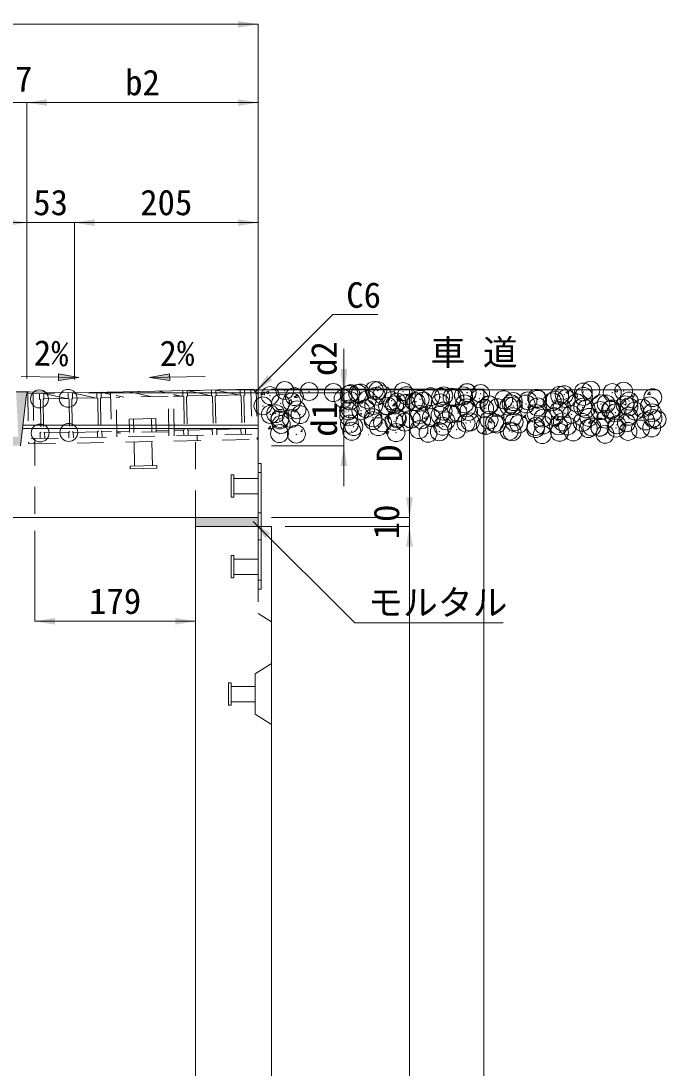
# Model space of a CAD drawing. Units: millimetres at full size. Extents: x 289 to 42849, y -1182 to 27464.
# Drawn here: x 28591 to 29310, y 4471 to 5638 of the extents above; entities that cross this region are included whole.
import ezdxf
from ezdxf.enums import TextEntityAlignment as Align

# ---------------------------------------------------------------- set-up
doc = ezdxf.new("R2010")
doc.units = ezdxf.units.MM
doc.header["$LTSCALE"] = 40
doc.header["$PDMODE"] = 32
doc.header["$PDSIZE"] = 20
doc.linetypes.add('DASHED_SPACED', pattern=[12, 6, -6])
doc.linetypes.add('USER2', pattern=[1.35, 0.75, -0.6])
for name, color, linetype, lineweight in [('0_2', 7, 'Continuous', 20), ('インサート', 3, 'USER2', 5), ('グレーチング', 7, 'Continuous', 9), ('側溝', 7, 'Continuous', 5), ('寸法引出', 7, 'Continuous', 9), ('寸法線', 7, 'Continuous', 9), ('本体', 2, 'Continuous', 9), ('ﾊｯﾁﾝｸﾞ', 7, 'Continuous', 5)]:
    doc.layers.add(name, color=color, linetype=linetype, lineweight=lineweight)
doc.styles.add('ＭＳ ゴシック', font='')
doc.styles.get('ＭＳ ゴシック').set_extended_font_data('MS Gothic')

# ---------------------------------------------------------------- blocks, each defined once
blk = doc.blocks.new('filled_arrow')
at = {"color": 0, "linetype": 'Continuous', "lineweight": -2}
blk.add_solid([(7.5, 1.25), (0, 0), (7.5, -1.25)], dxfattribs=at)

msp = doc.modelspace()

# ---------------------------------------------------------------- hatches: boundary and pattern name
at = {"layer": '寸法引出'}
for points in [[(28633.02, 5244.83), (28632.87, 5237.33), (28655.44, 5240.63)], [(28756.69, 5244.83), (28756.84, 5237.33), (28734.26, 5240.63)]]:
    msp.add_hatch(color=256, dxfattribs=at).paths.add_polyline_path(points)
at = {"layer": 'ﾊｯﾁﾝｸﾞ'}
for points in [[(28383.05, 5174.53), (28373.05, 5164.53), (28590.55, 5164.53), (28597.23, 5221.82, -0.38633), (28600.27, 5224.47), (28597.55, 5224.53), (28585.55, 5224.52), (28588.05, 5174.53)], [(28785.55, 5084.52), (28785.55, 5074.52), (28855.55, 5074.52), (28855.55, 5084.52)]]:
    msp.add_hatch(color=8, dxfattribs=at).paths.add_polyline_path(points)

# ---------------------------------------------------------------- linework, layer by layer
at = {"layer": '0_2', "lineweight": 9}
for p, q in [((28585.55, 5224.52), (28597.55, 5224.53)), ((28597.55, 5224.53), (28600.27, 5224.47))]:
    msp.add_line(p, q, dxfattribs=at)
at = {"layer": '0_2'}
msp.add_line((28810.54, 5226.67), (29300.96, 5226.67), dxfattribs=at)
at = {"layer": '0_2', "linetype": 'USER2', "lineweight": 9}
for p, q in [((28858.75, 5134.53), (28855.55, 5134.53)), ((28858.75, 5089.52), (28855.55, 5089.52)), ((28858.75, 5059.53), (28855.55, 5059.53)), ((28858.75, 5014.52), (28855.55, 5014.52))]:
    msp.add_line(p, q, dxfattribs=at)
at = {"layer": '0_2', "linetype": 'DASHED_SPACED', "lineweight": 9}
msp.add_line((28785.55, 5074.52), (28785.55, 5089.71), dxfattribs=at)
at = {"layer": '0_2', "lineweight": 9}
msp.add_lwpolyline([(28852.55, 5224.51), (28938.8, 5310.75), (28989.13, 5310.75)], dxfattribs=at)
msp.add_lwpolyline([(28855.55, 5004.52), (28855.55, 5144.53), (28858.75, 5144.53), (28858.75, 5004.52)], close=True, dxfattribs=at)
at = {"layer": 'インサート'}
for p, q in [((28828.55, 5132.02), (28825.55, 5132.02)), ((28825.55, 5132.02), (28825.55, 5107.02)), ((28828.55, 5132.02), (28828.55, 5107.02)), ((28855.55, 5128.02), (28828.55, 5128.02)), ((28855.55, 5128.02), (28855.55, 5111.02)), ((28855.55, 5128.02), (28855.55, 5111.02)), ((28855.55, 5128.02), (28855.55, 5111.02)), ((28828.55, 5107.02), (28825.55, 5107.02)), ((28855.55, 5111.02), (28828.55, 5111.02)), ((28825.55, 5042.02), (28825.55, 5017.02)), ((28828.55, 5042.02), (28825.55, 5042.02)), ((28828.55, 5042.02), (28828.55, 5017.02)), ((28855.55, 5038.02), (28828.55, 5038.02)), ((28855.55, 5038.02), (28855.55, 5021.02)), ((28855.55, 5038.02), (28855.55, 5021.02)), ((28855.55, 5021.02), (28828.55, 5021.02)), ((28828.55, 5017.02), (28825.55, 5017.02)), ((28825.35, 4900.02), (28822.35, 4900.02)), ((28822.35, 4900.02), (28822.35, 4875.02)), ((28825.35, 4900.02), (28825.35, 4875.02)), ((28852.35, 4896.02), (28825.35, 4896.02)), ((28852.35, 4896.02), (28852.35, 4879.02)), ((28825.35, 4875.02), (28822.35, 4875.02)), ((28852.35, 4879.02), (28825.35, 4879.02))]:
    msp.add_line(p, q, dxfattribs=at)
at = {"layer": 'グレーチング', "linetype": 'USER2'}
for p, q in [((28598.48, 5222.42), (28853.43, 5227.52)), ((28598.48, 5222.42), (28599.6, 5166.44)), ((28604.48, 5222.54), (28605.6, 5166.56)), ((28611.48, 5222.68), (28611.6, 5216.69)), ((28616.48, 5222.78), (28616.6, 5216.79)), ((28641.59, 5217.29), (28616.48, 5222.78)), ((28643.59, 5217.33), (28643.47, 5223.32)), ((28673.58, 5217.92), (28648.47, 5223.42)), ((28648.47, 5223.42), (28648.59, 5217.42)), ((28675.46, 5223.96), (28675.58, 5217.96)), ((28691.01, 5221.75), (28680.46, 5224.06)), ((28680.46, 5224.06), (28680.58, 5218.06)), ((28690.96, 5224.27), (28691.96, 5174.28)), ((28697.96, 5174.4), (28696.96, 5224.39)), ((28705.58, 5218.56), (28697.04, 5220.43)), ((28755.07, 5219.55), (28697.08, 5218.39)), ((28737.57, 5219.2), (28712.46, 5224.7)), ((28755, 5223.03), (28744.45, 5225.34)), ((28755.95, 5175.56), (28754.95, 5225.55)), ((28761.95, 5175.68), (28760.95, 5225.67)), ((28769.57, 5219.84), (28761.03, 5221.71)), ((28771.57, 5219.88), (28761.07, 5219.67)), ((28771.45, 5225.88), (28771.57, 5219.88)), ((28771.57, 5219.88), (28772.59, 5218.9)), ((28776.56, 5219.98), (28775.58, 5218.96)), ((28776.44, 5225.98), (28776.56, 5219.98)), ((28801.56, 5220.48), (28776.44, 5225.98)), ((28803.56, 5220.52), (28776.56, 5219.98)), ((28803.44, 5226.52), (28803.56, 5220.52)), ((28803.56, 5220.52), (28804.58, 5219.54)), ((28804.58, 5219.54), (28805.3, 5183.55)), ((28808.56, 5220.62), (28807.58, 5219.6)), ((28807.58, 5219.6), (28808.3, 5183.61)), ((28808.44, 5226.62), (28808.56, 5220.62)), ((28833.55, 5221.12), (28808.44, 5226.62)), ((28835.55, 5221.16), (28808.56, 5220.62)), ((28835.43, 5227.16), (28835.55, 5221.16)), ((28835.55, 5221.16), (28836.57, 5220.18)), ((28836.57, 5220.18), (28837.29, 5184.19)), ((28840.55, 5221.26), (28839.57, 5220.24)), ((28839.57, 5220.24), (28840.29, 5184.25)), ((28840.43, 5227.26), (28840.55, 5221.26)), ((28847.43, 5227.4), (28848.43, 5177.41)), ((28853.43, 5227.52), (28854.55, 5171.53)), ((28611.6, 5216.69), (28612.62, 5215.71)), ((28612.62, 5215.71), (28613.34, 5179.71)), ((28616.6, 5216.79), (28615.62, 5215.77)), ((28615.62, 5215.77), (28616.34, 5179.77)), ((28643.59, 5217.33), (28616.6, 5216.79)), ((28643.59, 5217.33), (28644.61, 5216.35)), ((28644.61, 5216.35), (28645.33, 5180.35)), ((28648.59, 5217.42), (28647.61, 5216.41)), ((28647.61, 5216.41), (28648.33, 5180.41)), ((28675.58, 5217.96), (28648.59, 5217.42)), ((28675.58, 5217.96), (28676.6, 5216.99)), ((28676.6, 5216.99), (28677.32, 5180.99)), ((28680.58, 5218.06), (28679.6, 5217.05)), ((28679.6, 5217.05), (28680.32, 5181.05)), ((28691.08, 5218.27), (28680.58, 5218.06)), ((28772.59, 5218.9), (28773.3, 5182.91)), ((28775.58, 5218.96), (28776.3, 5182.97)), ((28741.56, 5194.78), (28711.57, 5194.18)), ((28711.57, 5194.18), (28711.87, 5179.18)), ((28716.57, 5194.28), (28716.87, 5179.28)), ((28736.56, 5194.68), (28736.86, 5179.68)), ((28741.56, 5194.78), (28741.86, 5179.78)), ((28848.43, 5177.41), (28599.48, 5172.43)), ((28612.36, 5178.69), (28613.34, 5179.71)), ((28612.48, 5172.69), (28612.36, 5178.69)), ((28617.36, 5178.79), (28616.34, 5179.77)), ((28644.35, 5179.33), (28617.36, 5178.79)), ((28617.48, 5172.79), (28617.36, 5178.79)), ((28644.35, 5179.33), (28645.33, 5180.35)), ((28644.47, 5173.33), (28644.35, 5179.33)), ((28649.35, 5179.43), (28648.33, 5180.41)), ((28676.34, 5179.97), (28649.35, 5179.43)), ((28649.47, 5173.43), (28649.35, 5179.43)), ((28676.34, 5179.97), (28677.32, 5180.99)), ((28676.46, 5173.97), (28676.34, 5179.97)), ((28681.34, 5180.07), (28680.32, 5181.05)), ((28691.84, 5180.28), (28681.34, 5180.07)), ((28681.46, 5174.07), (28681.34, 5180.07)), ((28711.84, 5180.68), (28697.84, 5180.4)), ((28755.86, 5180.06), (28697.87, 5178.9)), ((28755.83, 5181.56), (28741.83, 5181.28)), ((28772.33, 5181.89), (28761.83, 5181.68)), ((28772.33, 5181.89), (28773.3, 5182.91)), ((28772.45, 5175.89), (28772.33, 5181.89)), ((28777.32, 5181.99), (28776.3, 5182.97)), ((28804.32, 5182.53), (28777.32, 5181.99)), ((28777.44, 5175.99), (28777.32, 5181.99)), ((28787.44, 5176.19), (28787.56, 5170.19)), ((28804.32, 5182.53), (28805.3, 5183.55)), ((28804.44, 5176.53), (28804.32, 5182.53)), ((28809.32, 5182.63), (28808.3, 5183.61)), ((28836.31, 5183.17), (28809.32, 5182.63)), ((28809.44, 5176.63), (28809.32, 5182.63)), ((28836.31, 5183.17), (28837.29, 5184.19)), ((28836.43, 5177.17), (28836.31, 5183.17)), ((28841.31, 5183.27), (28840.29, 5184.25)), ((28841.43, 5177.27), (28841.31, 5183.27)), ((28599.6, 5166.44), (28854.55, 5171.53)), ((28717.08, 5168.78), (28717.62, 5141.79)), ((28737.07, 5169.18), (28737.61, 5142.19)), ((28712.62, 5141.69), (28742.61, 5142.29)), ((28712.68, 5138.69), (28712.62, 5141.69)), ((28712.68, 5138.69), (28742.67, 5139.29)), ((28742.67, 5139.29), (28742.61, 5142.29))]:
    msp.add_line(p, q, dxfattribs=at)
at = {"layer": 'グレーチング'}
for p in [(28611.6, 5216.69), (28643.59, 5217.33), (28612.36, 5178.69), (28644.35, 5179.33)]:
    msp.add_point(p, dxfattribs=at)
at = {"layer": '側溝', "color": 4}
for p, q in [((28855.55, 5187.56), (28593.24, 5187.56)), ((28855.55, 5183.56), (28592.77, 5183.56))]:
    msp.add_line(p, q, dxfattribs=at)
at = {"layer": '寸法引出'}
for p, q in [((28591.33, 5241.87), (28653.43, 5240.63)), ((28796.37, 5241.87), (28734.26, 5240.63))]:
    msp.add_line(p, q, dxfattribs=at)
at = {"layer": '寸法引出', "lineweight": 13}
for points in [[(28633.02, 5244.83), (28632.87, 5237.33), (28655.44, 5240.63)], [(28756.69, 5244.83), (28756.84, 5237.33), (28734.26, 5240.63)]]:
    msp.add_lwpolyline(points, close=True, dxfattribs=at)
at = {"layer": '寸法線'}
for p, q in [((28315.55, 5634.43), (28855.55, 5634.43)), ((28855.55, 5242.57), (28855.55, 5634.43)), ((28642.55, 5547.13), (28545.55, 5547.13)), ((28597.55, 5239.53), (28597.55, 5547.13)), ((28597.55, 5547.13), (28855.55, 5547.13)), ((28597.55, 5239.53), (28597.55, 5547.13)), ((28855.55, 5166.52), (28855.55, 5547.13)), ((28552.55, 5413.3), (28695.55, 5413.3)), ((28597.55, 5239.53), (28597.55, 5413.3)), ((28650.55, 5238.47), (28650.55, 5413.3)), ((28650.55, 5413.3), (28855.55, 5413.3)), ((28650.55, 5238.47), (28650.55, 5413.3)), ((28855.55, 5242.57), (28855.55, 5413.3)), ((28951.11, 5178.47), (28951.11, 5272.57)), ((28951.11, 5119.53), (28951.11, 5268.47)), ((28665.55, 5223.47), (28951.11, 5223.47)), ((28665.55, 5223.47), (28951.11, 5223.47)), ((28870.55, 5227.57), (29024.35, 5227.57)), ((28870.55, 5227.57), (29107.16, 5227.57)), ((28870.55, 5227.57), (28951.11, 5227.57)), ((29024.35, 5227.57), (29024.35, 5084.52)), ((29107.16, 3624.52), (29107.16, 5227.57)), ((28870.55, 5164.53), (28951.11, 5164.53)), ((29024.35, 5029.52), (29024.35, 5129.52)), ((28870.55, 5084.52), (29024.35, 5084.52)), ((28870.55, 5084.52), (29024.35, 5084.52)), ((28606.48, 5069.52), (28606.48, 4968.72)), ((28885.55, 5074.52), (29024.35, 5074.52)), ((28885.55, 5074.52), (29024.35, 5074.52)), ((29024.35, 5074.52), (29024.35, 3624.52)), ((28785.55, 5059.52), (28785.55, 4968.72)), ((28606.48, 4968.72), (28785.55, 4968.72))]:
    msp.add_line(p, q, dxfattribs=at)
msp.add_lwpolyline([(28850.13, 5079.94), (28963.22, 4966.86), (29128.83, 4966.86)], dxfattribs=at)
at = {"layer": '本体', "lineweight": 20}
for p, q in [((28597.23, 5221.82), (28590.55, 5164.53)), ((28600.27, 5224.47), (28650.55, 5223.47)), ((28650.55, 5223.47), (28849.55, 5227.45)), ((28849.55, 5227.45), (28855.55, 5221.57)), ((28855.55, 5221.57), (28855.55, 5074.52)), ((28315.55, 5084.52), (28855.55, 5084.52)), ((28785.55, 5074.52), (28785.55, 5084.52)), ((28785.55, 4368.56), (28785.55, 5074.52)), ((28870.55, 5074.52), (28785.55, 5074.52)), ((28870.55, 5074.52), (28870.55, 3624.52))]:
    msp.add_line(p, q, dxfattribs=at)
at = {"layer": '本体', "linetype": 'USER2'}
for p, q in [((28785.55, 5084.52), (28785.55, 5176.16)), ((28606.48, 5172.57), (28606.48, 5084.52)), ((28855.55, 5074.52), (28855.55, 4977.52)), ((28855.55, 4977.52), (28870.55, 4968.02))]:
    msp.add_line(p, q, dxfattribs=at)
at = {"layer": '本体'}
for p, q in [((28870.55, 4921.52), (28852.35, 4910.02)), ((28852.35, 4910.02), (28852.35, 4865.02)), ((28870.55, 4853.52), (28852.35, 4865.02))]:
    msp.add_line(p, q, dxfattribs=at)
at = {"layer": '本体', "lineweight": 20}
msp.add_arc((28600.21, 5221.47), 3, 88.85424, 173.34557, dxfattribs=at)
at = {"layer": 'ﾊｯﾁﾝｸﾞ'}
for p, q in [((28859.68, 5221.63), (28862.12, 5224.55)), ((28859.68, 5221.63), (28862.71, 5221.36)), ((28862.68, 5221.36), (28862.09, 5224.54)), ((28864.02, 5224.12), (28866.55, 5222.42)), ((28864.03, 5224.13), (28867.58, 5225.5)), ((28866.55, 5222.42), (28867.58, 5225.49)), ((28896.11, 5218.44), (28898.56, 5221.36)), ((28899.12, 5218.17), (28898.53, 5221.35)), ((29128.15, 5226.67), (29128.25, 5226.6)), ((29128.25, 5226.6), (29128.27, 5226.67)), ((29198.73, 5224.24), (29202.29, 5225.61)), ((29198.73, 5224.23), (29201.26, 5222.53)), ((29201.26, 5222.53), (29202.29, 5225.6)), ((29207.13, 5219.49), (29211.09, 5223.61)), ((29207.13, 5219.5), (29211.65, 5218.8)), ((29211.64, 5218.79), (29211.08, 5223.61)), ((29253.43, 5224.78), (29255.02, 5226.67)), ((29253.43, 5224.77), (29256.47, 5224.51)), ((29256.44, 5224.5), (29256.04, 5226.67)), ((29271.73, 5220.16), (29274.26, 5218.46)), ((29271.74, 5220.17), (29275.3, 5221.54)), ((29274.26, 5218.46), (29275.29, 5221.53)), ((29289.87, 5221.59), (29292.32, 5224.51)), ((29289.87, 5221.59), (29292.91, 5221.32)), ((29292.87, 5221.31), (29292.29, 5224.5)), ((28888.57, 5212.05), (28892.53, 5216.17)), ((28888.57, 5212.06), (28893.09, 5211.36)), ((28893.08, 5211.34), (28892.52, 5216.17)), ((28896.11, 5218.44), (28899.15, 5218.18)), ((28945.86, 5206.84), (28946.75, 5207.76)), ((28947.3, 5202.94), (28946.74, 5207.76)), ((28968.99, 5212.07), (28971.44, 5214.98)), ((28968.99, 5212.07), (28972.02, 5211.8)), ((28971.99, 5211.79), (28971.4, 5214.98)), ((29005.42, 5208.88), (29007.87, 5211.8)), ((29005.42, 5208.88), (29008.46, 5208.61)), ((29008.43, 5208.61), (29007.84, 5211.79)), ((29010.03, 5215.99), (29012.56, 5214.28)), ((29010.04, 5215.99), (29013.59, 5217.36)), ((29012.56, 5214.28), (29013.59, 5217.35)), ((29041.86, 5205.69), (29044.31, 5208.61)), ((29044.86, 5205.42), (29044.28, 5208.6)), ((29083.04, 5211.93), (29086.6, 5213.29)), ((29083.04, 5211.92), (29085.57, 5210.21)), ((29085.57, 5210.21), (29086.6, 5213.28)), ((29156.05, 5207.86), (29159.61, 5209.22)), ((29156.05, 5207.85), (29158.57, 5206.14)), ((29158.57, 5206.14), (29159.6, 5209.21)), ((29261.34, 5211.09), (29265.86, 5210.39)), ((29261.35, 5211.08), (29265.31, 5215.2)), ((29265.86, 5210.38), (29265.3, 5215.2)), ((28894.34, 5203.67), (28896.87, 5201.96)), ((28894.35, 5203.68), (28897.9, 5205.04)), ((28896.87, 5201.97), (28897.9, 5205.03)), ((28945.86, 5203.17), (28947.3, 5202.95)), ((28967.35, 5199.61), (28970.91, 5200.98)), ((28967.35, 5199.6), (28969.88, 5197.9)), ((28969.88, 5197.9), (28970.91, 5200.97)), ((28997, 5195.23), (29000.96, 5199.35)), ((29001.52, 5194.53), (29000.95, 5199.35)), ((29040.36, 5195.54), (29043.92, 5196.91)), ((29041.86, 5205.69), (29044.9, 5205.42)), ((29042.88, 5193.83), (29043.91, 5196.9)), ((29078.3, 5202.5), (29080.75, 5205.42)), ((29078.3, 5202.5), (29081.33, 5202.24)), ((29081.3, 5202.23), (29080.71, 5205.41)), ((29114.73, 5199.32), (29117.18, 5202.23)), ((29114.73, 5199.31), (29117.77, 5199.05)), ((29117.74, 5199.04), (29117.15, 5202.23)), ((29151.17, 5196.13), (29153.62, 5199.05)), ((29151.17, 5196.13), (29154.21, 5195.86)), ((29154.17, 5195.85), (29153.59, 5199.04)), ((29229.05, 5203.78), (29231.58, 5202.08)), ((29229.06, 5203.79), (29232.61, 5205.15)), ((29231.58, 5202.08), (29232.61, 5205.15)), ((28866.72, 5183.42), (28869.17, 5186.34)), ((28869.73, 5183.15), (28869.14, 5186.33)), ((28997, 5195.24), (29001.52, 5194.54)), ((29040.36, 5195.53), (29042.88, 5193.83)), ((29051.22, 5186.82), (29055.18, 5190.94)), ((29051.22, 5186.83), (29055.73, 5186.13)), ((29055.73, 5186.12), (29055.17, 5190.94)), ((29113.36, 5191.46), (29115.89, 5189.76)), ((29113.37, 5191.47), (29116.92, 5192.84)), ((29115.89, 5189.76), (29116.92, 5192.83)), ((29186.37, 5187.4), (29189.93, 5188.77)), ((29186.37, 5187.4), (29188.9, 5185.69)), ((29187.61, 5192.94), (29190.06, 5195.86)), ((29187.61, 5192.94), (29190.64, 5192.67)), ((29188.9, 5185.69), (29189.93, 5188.76)), ((29190.61, 5192.67), (29190.02, 5195.85)), ((29224.04, 5189.75), (29226.49, 5192.67)), ((29224.04, 5189.75), (29227.08, 5189.49)), ((29227.05, 5189.48), (29226.46, 5192.66)), ((29259.38, 5183.34), (29262.94, 5184.7)), ((29260.48, 5186.56), (29262.93, 5189.48)), ((29260.48, 5186.56), (29263.52, 5186.3)), ((29261.9, 5181.62), (29262.93, 5184.69)), ((29263.49, 5186.29), (29262.9, 5189.48)), ((29296.92, 5183.38), (29299.37, 5186.29)), ((29299.92, 5183.1), (29299.33, 5186.29)), ((28866.72, 5183.42), (28869.76, 5183.15)), ((28903.16, 5180.23), (28905.09, 5182.53)), ((28903.16, 5180.23), (28905.09, 5180.06)), ((28978.39, 5176.67), (28978.48, 5176.77)), ((28978.47, 5176.67), (28978.45, 5176.77)), ((28997.67, 5179.15), (29000.2, 5177.44)), ((28997.68, 5179.16), (29001.23, 5180.52)), ((29000.2, 5177.44), (29001.23, 5180.51)), ((29105.43, 5178.42), (29109.95, 5177.72)), ((29105.44, 5178.41), (29109.39, 5182.54)), ((29109.95, 5177.71), (29109.39, 5182.54)), ((29259.37, 5183.33), (29261.9, 5181.62)), ((29296.92, 5183.38), (29299.96, 5183.11))]:
    msp.add_line(p, q, dxfattribs=at)
for p in [(28885.24, 5226.07), (28912.36, 5224.92), (28939.48, 5223.78), (28957, 5221.63), (28958.66, 5222.5), (28966.6, 5222.63), (28969.72, 5223.31), (28985.05, 5226.31), (28988.96, 5225.84), (28993.72, 5221.48), (29017.23, 5224.84), (29088.64, 5223.61), (29088.66, 5223.85), (29103.67, 5222.67), (29196.93, 5221.33), (29218.19, 5224.4), (29226.56, 5226.42), (29250.47, 5223.72), (29263.19, 5225.39), (28868.84, 5220.39), (28880.54, 5211.86), (28892.96, 5213.2), (28895.96, 5219.24), (28950.19, 5216.95), (28957.98, 5214.66), (28977.31, 5215.81), (28987.61, 5219.75), (29004.43, 5214.66), (29007.67, 5210.03), (29010.51, 5212.97), (29020.39, 5211.7), (29020.83, 5220.34), (29029.4, 5213.68), (29031.55, 5213.51), (29036.17, 5216.22), (29039.63, 5214.24), (29047.95, 5219.19), (29058.66, 5212.37), (29059.03, 5218.77), (29062.56, 5220.03), (29071.71, 5218.46), (29075.07, 5218.05), (29084.43, 5220.13), (29085.78, 5211.22), (29102.19, 5216.9), (29112.9, 5210.08), (29113.68, 5209.95), (29129.31, 5215.76), (29137.68, 5211.16), (29140.07, 5213.76), (29154.35, 5211.06), (29156.43, 5214.61), (29166.15, 5217.34), (29167.31, 5216.24), (29183.54, 5213.46), (29186.43, 5215.29), (29191.81, 5220.59), (29199.15, 5216.96), (29210.66, 5212.32), (29218.39, 5219.49), (29237.78, 5211.17), (29243.66, 5211.06), (29264.9, 5210.03), (29269.32, 5214.32), (29295.7, 5218.12), (28860.88, 5208.98), (28869.1, 5199.41), (28875.14, 5200.24), (28898.73, 5204.49), (28902.26, 5199.1), (28956.35, 5203.27), (28958.05, 5205.59), (28970.15, 5203.51), (28975.59, 5205.8), (28984.43, 5209.39), (28999.78, 5208.6), (29035.56, 5199.31), (29058.35, 5198.42), (29061.94, 5203.12), (29071.07, 5200.1), (29078.43, 5200.99), (29088.02, 5206.7), (29090.31, 5202.63), (29108.06, 5206.07), (29122.39, 5206.85), (29135.11, 5208.53), (29140.02, 5208.93), (29165.53, 5200.43), (29167.14, 5207.79), (29191.19, 5203.68), (29194.25, 5206.64), (29205.02, 5199.46), (29217.58, 5207.49), (29221.37, 5205.49), (29237.1, 5203.68), (29248.49, 5204.35), (29249.82, 5205.35), (29254.09, 5201.19), (29269.06, 5207.89), (29275.61, 5203.2), (29283.71, 5206.28), (29292.02, 5208.88), (29295.09, 5201.21), (28879.6, 5193.17), (28879.92, 5194.95), (28881.27, 5188.25), (28892.31, 5194.84), (28956.49, 5196.81), (28957.43, 5188.67), (28983.61, 5195.66), (28983.81, 5192.48), (28994.31, 5189.99), (29007.03, 5191.67), (29009.9, 5196.06), (29010.73, 5194.52), (29019.18, 5190.82), (29026.27, 5194.2), (29037.85, 5193.37), (29048.8, 5195.9), (29061.32, 5186.21), (29064.96, 5192.22), (29087.4, 5189.79), (29092.08, 5191.08), (29109.03, 5186.82), (29113.06, 5193.04), (29119.2, 5189.93), (29121.74, 5188.49), (29139.45, 5196.85), (29140.98, 5191.03), (29146.32, 5188.79), (29173.07, 5195.25), (29173.44, 5187.64), (29185.78, 5196.92), (29190.57, 5186.77), (29194.84, 5191.02), (29200.55, 5186.5), (29216.96, 5190.58), (29224.46, 5196.1), (29243.04, 5194.15), (29255.7, 5187.85), (29266.26, 5190.04), (29268.7, 5197.4), (29287.78, 5192.07), (29295.89, 5195.12), (29300.5, 5193.75), (28879.3, 5178.04), (28898.19, 5177.34), (28959.93, 5180.65), (28962.23, 5185.77), (28989.55, 5185.73), (29009.28, 5179.15), (29034.94, 5182.4), (29044.99, 5178.39), (29057.7, 5180.06), (29076.94, 5182.59), (29135.59, 5180.85), (29138.83, 5179.94), (29164.91, 5183.51), (29165.21, 5185.93), (29172.42, 5176.89), (29191.66, 5179.42), (29207.01, 5179.87), (29223.74, 5183.64), (29227.67, 5185.35), (29236.46, 5185.32), (29236.64, 5184.95), (29242.42, 5177.24), (29254.79, 5184.2), (29268.08, 5180.49), (29281.91, 5183.06), (29294.47, 5184.3)]:
    msp.add_point(p, dxfattribs=at)

# ---------------------------------------------------------------- block references
at = {"layer": '0_2', "lineweight": 9, "xscale": 3, "yscale": 3, "rotation": 45}
msp.add_blockref('filled_arrow', (28852.55, 5224.51), dxfattribs=at)
at = {"layer": '寸法線', "xscale": 3, "yscale": 3}
for p, rotation in [((28855.55, 5634.43), 180), ((28855.55, 5547.13), 180), ((28597.55, 5413.3), 180), ((28855.55, 5413.3), 180), ((28951.11, 5227.57), 90), ((28951.11, 5223.47), 90), ((28951.11, 5223.47), 270), ((29024.35, 5227.57), 270), ((29107.16, 5227.57), 270), ((28951.11, 5164.53), 270), ((29024.35, 5084.52), 90), ((29024.35, 5084.52), 90), ((28850.13, 5079.94), 315), ((29024.35, 5074.52), 270), ((29024.35, 5074.52), 270), ((28785.55, 4968.72), 180)]:
    msp.add_blockref('filled_arrow', p, dxfattribs=dict(at, rotation=rotation))
for p in [(28597.55, 5547.13), (28597.55, 5547.13), (28650.55, 5413.3), (28650.55, 5413.3), (28606.48, 4968.72)]:
    msp.add_blockref('filled_arrow', p, dxfattribs=at)

# ---------------------------------------------------------------- texts
at = {"layer": '0_2', "style": 'ＭＳ ゴシック'}
msp.add_text('C6', height=28.48, dxfattribs=at).set_placement((28953.8, 5346.75), align=Align.TOP_LEFT)
msp.add_text('車 道', height=28.48, dxfattribs=at).set_placement((29047.89, 5245.84), align=Align.BOTTOM_LEFT)
at = {"layer": '寸法線', "style": 'ＭＳ ゴシック'}
for s, p in [('7', (28594.05, 5573.38)), ('b2', (28726.55, 5569.63)), ('53', (28624.05, 5435.8)), ('205', (28753.05, 5435.8)), ('179', (28696.01, 4991.22))]:
    msp.add_text(s, height=28.48, dxfattribs=at).set_placement(p, align=Align.MIDDLE_CENTER)
for s, rotation, p in [('2%', 359, (28624.66, 5267.75)), ('2%', 1, (28765.04, 5267.75)), ('d2', 90, (28928.75, 5261.7)), ('d1', 90, (28929.2, 5194)), ('D', 90, (29001.85, 5156.04)), ('10', 90, (28998.56, 5079.52))]:
    msp.add_text(s, height=28.48, rotation=rotation, dxfattribs=at).set_placement(p, align=Align.MIDDLE_CENTER)
msp.add_text('モルタル', height=28.48, dxfattribs=at).set_placement((28978.22, 5003.92), align=Align.TOP_LEFT)

doc.saveas('drawing.dxf')
